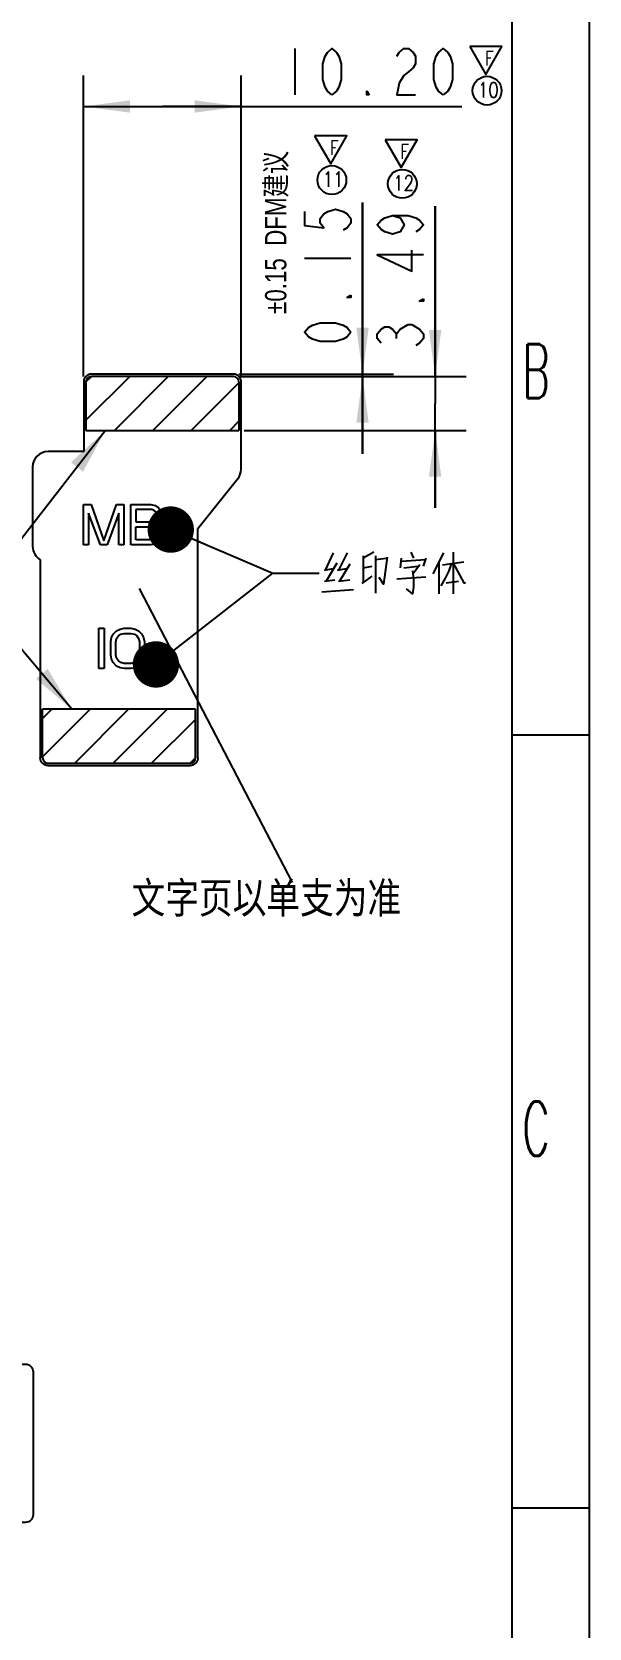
# Model space of a CAD drawing. Header units: millimetres. Extents: x 0 to 210, y 0 to 297.
# Drawn here: x 173.9 to 210, y 140.7 to 244 of the extents above; entities that cross this region are included whole.
import ezdxf
from ezdxf.enums import TextEntityAlignment as Align

# ---------------------------------------------------------------- set-up
doc = ezdxf.new("R2010")
doc.units = ezdxf.units.MM
doc.header["$LTSCALE"] = 19.36
doc.layers.get('0').update_dxf_attribs({"linetype": 'CONTINUOUS'})
doc.layers.add('susa-b_layer0', color=1, linetype='CONTINUOUS')
doc.layers.add('備註', color=1, linetype='CONTINUOUS')
doc.styles.get("Standard").update_dxf_attribs({"font": 'simplex.shx', "width": 0.8})
doc.dimstyles.new('DIMSTYLE_1', dxfattribs={"dimtxt": 3, "dimasz": 3, "dimexe": 2, "dimexo": 0.35, "dimgap": 0.75, "dimtad": 1, "dimzin": 0, "dimdsep": 46, "dimtxsty": 'Standard', "dimcen": 0.09, "dimazin": 0, "dimtp": 0.01, "dimtm": 0.01, "dimtfac": 1, "dimtofl": 0, "dimtmove": 0, "dimatfit": 3, "dimfxl": 0, "dimtolj": 1, "dimtzin": 0, "dimarcsym": 0})
doc.dimstyles.get("Standard").update_dxf_attribs({"dimtxt": 3, "dimasz": 3, "dimexe": 2, "dimexo": 0.35, "dimtad": 1, "dimzin": 0, "dimdsep": 46, "dimtxsty": 'Standard', "dimcen": 0.09, "dimazin": 0, "dimtol": 1, "dimtp": 0.01, "dimtm": 0.01, "dimtfac": 1, "dimtofl": 0, "dimtmove": 0, "dimatfit": 3, "dimfxl": 0, "dimtolj": 1, "dimtzin": 0, "dimarcsym": 0})

# ---------------------------------------------------------------- blocks, each defined once
blk = doc.blocks.new('_FILLED')
at = {"color": 0, "linetype": 'ByBlock'}
blk.add_solid([(0, 0), (-1, 0.133), (-1, -0.133)], dxfattribs=at)
blk = doc.blocks.new('*D911')
at = {"color": 2}
for p, q in [((177.27, 239.9), (177.27, 241.15)), ((187.47, 239.9), (187.47, 241.15)), ((177.27, 221.69), (177.27, 239.9)), ((187.47, 221.69), (187.47, 239.9)), ((177.27, 239.15), (182.37, 239.15)), ((187.47, 239.15), (182.37, 239.15)), ((182.37, 239.15), (201.75, 239.15))]:
    blk.add_line(p, q, dxfattribs=at)
at = {"color": 2, "xscale": 3, "yscale": 3, "zscale": 3, "rotation": 180}
blk.add_blockref('_FILLED', (177.27, 239.15), dxfattribs=at)
at = {"color": 2, "xscale": 3, "yscale": 3, "zscale": 3}
blk.add_blockref('_FILLED', (187.47, 239.15), dxfattribs=at)
blk = doc.blocks.new('*D1012')
at = {"color": 2}
for p, q in [((200.03, 221.69), (200.03, 232.7)), ((200.03, 232.7), (200.03, 219.95)), ((187.32, 221.69), (199.28, 221.69)), ((199.28, 221.69), (202.03, 221.69)), ((200.03, 213.2), (200.03, 219.95)), ((187.67, 218.2), (199.28, 218.2)), ((199.28, 218.2), (202.03, 218.2)), ((200.03, 218.2), (200.03, 213.2))]:
    blk.add_line(p, q, dxfattribs=at)
at = {"color": 2, "xscale": 3, "yscale": 3, "zscale": 3}
for p, rotation in [((200.03, 221.69), 270), ((200.03, 218.2), 90)]:
    blk.add_blockref('_FILLED', p, dxfattribs=dict(at, rotation=rotation))
blk = doc.blocks.new('*D1113')
at = {"color": 2}
for p, q in [((195.33, 221.84), (195.33, 232.95)), ((195.33, 232.95), (195.33, 221.77)), ((187.32, 221.84), (194.58, 221.84)), ((187.32, 221.69), (194.58, 221.69)), ((194.58, 221.84), (197.33, 221.84)), ((194.58, 221.69), (197.33, 221.69)), ((195.33, 216.69), (195.33, 221.77)), ((195.33, 221.69), (195.33, 216.69))]:
    blk.add_line(p, q, dxfattribs=at)
at = {"color": 2, "xscale": 3, "yscale": 3, "zscale": 3}
for p, rotation in [((195.33, 221.84), 270), ((195.33, 221.69), 90)]:
    blk.add_blockref('_FILLED', p, dxfattribs=dict(at, rotation=rotation))

msp = doc.modelspace()

# ---------------------------------------------------------------- linework, layer by layer
at = {"color": 2}
for p, q in [((210, 297.009), (210, 0.009)), ((190.951, 242.901), (190.951, 239.901)), ((191.58, 229.351), (194.58, 229.351)), ((197.526, 224.15), (197.526, 224.45)), ((177.423, 221.341), (177.773, 221.691)), ((177.423, 218.852), (180.262, 221.691)), ((179.261, 218.201), (182.751, 221.691)), ((181.75, 218.201), (185.24, 221.691)), ((184.239, 218.201), (187.323, 221.285)), ((186.728, 218.201), (187.323, 218.796)), ((193.43, 210.283), (192.915, 209.17)), ((193.658, 209.606), (192.972, 208.445)), ((194.344, 210.283), (193.772, 209.17)), ((196.058, 210.332), (195.372, 209.945)), ((195.372, 210.09), (195.372, 208.396)), ((196.172, 210.09), (196.172, 207.67)), ((196.172, 209.848), (196.858, 209.945)), ((197.83, 209.945), (197.772, 209.316)), ((197.83, 209.751), (199.429, 209.848)), ((198.458, 210.332), (198.63, 209.945)), ((199.429, 209.945), (199.258, 209.412)), ((200.572, 210.283), (199.887, 208.929)), ((200.287, 207.622), (200.287, 209.751)), ((200.515, 209.509), (201.887, 209.703)), ((201.201, 210.332), (201.201, 207.622)), ((192.858, 209.17), (193.43, 209.267)), ((192.858, 208.445), (193.544, 208.541)), ((193.715, 209.17), (194.287, 209.267)), ((193.772, 208.445), (194.515, 208.541)), ((194.515, 209.558), (193.83, 208.445)), ((195.315, 208.3), (195.944, 208.783)), ((195.372, 209.316), (195.944, 209.412)), ((197.544, 208.59), (199.429, 208.735)), ((198.001, 209.316), (198.915, 209.412)), ((199.03, 209.509), (198.63, 208.977)), ((192.687, 207.767), (194.744, 207.912)), ((200.744, 208.348), (201.544, 208.445)), ((174.613, 199.566), (175.207, 200.161)), ((174.613, 197.077), (177.697, 200.161)), ((176.696, 196.671), (180.186, 200.161)), ((179.185, 196.671), (182.675, 200.161)), ((181.674, 196.671), (184.513, 199.51)), ((205, 198.509), (210, 198.509)), ((184.163, 196.671), (184.513, 197.021)), ((205, 148.509), (210, 148.509))]:
    msp.add_line(p, q, dxfattribs=at)
at = {"color": 7}
for p, q in [((205, 292.009), (205, 5.009)), ((177.273, 221.341), (177.273, 216.834)), ((177.423, 221.341), (177.423, 218.201)), ((186.973, 221.841), (177.773, 221.841)), ((186.973, 221.691), (177.773, 221.691)), ((187.323, 221.341), (187.323, 218.201)), ((187.473, 215.693), (187.473, 221.341)), ((177.423, 218.201), (187.323, 218.201)), ((177.273, 216.834), (174.968, 216.834)), ((173.968, 215.834), (173.968, 210.697)), ((187.252, 215.067), (184.663, 211.841)), ((177.263, 210.79), (177.263, 213.41)), ((177.263, 213.41), (177.754, 213.41)), ((177.59, 212.852), (177.59, 210.79)), ((178.354, 210.79), (177.59, 212.852)), ((177.754, 213.41), (178.573, 211.068)), ((178.573, 211.068), (179.391, 213.41)), ((179.555, 212.852), (178.791, 210.79)), ((179.391, 213.41), (179.883, 213.41)), ((179.555, 210.79), (179.555, 212.852)), ((179.883, 213.41), (179.883, 210.79)), ((180.319, 210.79), (180.319, 213.41)), ((180.319, 213.41), (181.629, 213.41)), ((181.684, 213.075), (180.647, 213.075)), ((180.647, 213.075), (180.647, 212.295)), ((181.629, 213.41), (181.902, 213.354)), ((181.848, 213.019), (181.684, 213.075)), ((181.957, 212.908), (181.848, 213.019)), ((181.902, 213.354), (182.12, 213.187)), ((182.011, 212.741), (181.957, 212.908)), ((182.011, 212.629), (182.011, 212.741)), ((182.12, 213.187), (182.284, 212.964)), ((182.284, 212.964), (182.339, 212.796)), ((182.339, 212.796), (182.339, 212.574)), ((180.647, 212.295), (181.684, 212.295)), ((180.647, 211.96), (181.684, 211.96)), ((180.647, 211.124), (180.647, 211.96)), ((181.684, 212.295), (181.848, 212.351)), ((181.684, 211.96), (181.848, 211.905)), ((181.848, 212.351), (181.957, 212.462)), ((181.848, 211.905), (181.957, 211.793)), ((181.957, 212.462), (182.011, 212.629)), ((181.957, 211.793), (182.011, 211.626)), ((182.12, 212.183), (182.011, 212.128)), ((182.011, 212.128), (182.12, 212.072)), ((182.284, 212.406), (182.12, 212.183)), ((182.12, 212.072), (182.284, 211.849)), ((182.339, 212.574), (182.284, 212.406)), ((182.284, 211.849), (182.339, 211.682)), ((182.339, 211.682), (182.339, 211.403)), ((184.663, 197.021), (184.663, 211.841)), ((177.59, 210.79), (177.263, 210.79)), ((178.791, 210.79), (178.354, 210.79)), ((179.883, 210.79), (179.555, 210.79)), ((181.629, 210.79), (180.319, 210.79)), ((181.684, 211.124), (180.647, 211.124)), ((181.902, 210.845), (181.629, 210.79)), ((181.848, 211.18), (181.684, 211.124)), ((181.957, 211.291), (181.848, 211.18)), ((182.12, 211.013), (181.902, 210.845)), ((182.011, 211.459), (181.957, 211.291)), ((182.011, 211.626), (182.011, 211.459)), ((182.284, 211.236), (182.12, 211.013)), ((182.339, 211.403), (182.284, 211.236)), ((174.463, 209.834), (174.463, 197.021)), ((178.263, 205.41), (178.59, 205.41)), ((178.263, 202.79), (178.263, 205.41)), ((178.59, 205.41), (178.59, 202.79)), ((179.027, 204.518), (179.081, 204.796)), ((179.027, 203.682), (179.027, 204.518)), ((179.081, 204.796), (179.19, 205.019)), ((179.19, 205.019), (179.409, 205.242)), ((179.354, 204.518), (179.409, 204.741)), ((179.354, 203.682), (179.354, 204.518)), ((179.409, 205.242), (179.627, 205.354)), ((179.409, 204.741), (179.518, 204.908)), ((179.518, 204.908), (179.682, 205.019)), ((179.627, 205.354), (179.9, 205.41)), ((179.682, 205.019), (179.9, 205.075)), ((179.9, 205.41), (180.337, 205.41)), ((179.9, 205.075), (180.337, 205.075)), ((180.337, 205.41), (180.61, 205.354)), ((180.337, 205.075), (180.555, 205.019)), ((180.555, 205.019), (180.719, 204.908)), ((180.61, 205.354), (180.828, 205.242)), ((180.719, 204.908), (180.828, 204.741)), ((180.828, 205.242), (181.046, 205.019)), ((180.828, 204.741), (180.883, 204.518)), ((180.883, 204.518), (180.883, 203.682)), ((181.046, 205.019), (181.155, 204.796)), ((181.155, 204.796), (181.21, 204.518)), ((181.21, 204.518), (181.21, 203.682)), ((179.081, 203.403), (179.027, 203.682)), ((179.19, 203.18), (179.081, 203.403)), ((179.409, 203.459), (179.354, 203.682)), ((179.518, 203.291), (179.409, 203.459)), ((180.828, 203.459), (180.719, 203.291)), ((180.883, 203.682), (180.828, 203.459)), ((181.155, 203.403), (181.046, 203.18)), ((181.21, 203.682), (181.155, 203.403)), ((178.59, 202.79), (178.263, 202.79)), ((179.409, 202.957), (179.19, 203.18)), ((179.627, 202.845), (179.409, 202.957)), ((179.682, 203.18), (179.518, 203.291)), ((179.9, 202.79), (179.627, 202.845)), ((179.9, 203.124), (179.682, 203.18)), ((180.337, 203.124), (179.9, 203.124)), ((180.337, 202.79), (179.9, 202.79)), ((180.555, 203.18), (180.337, 203.124)), ((180.61, 202.845), (180.337, 202.79)), ((180.719, 203.291), (180.555, 203.18)), ((180.828, 202.957), (180.61, 202.845)), ((181.046, 203.18), (180.828, 202.957)), ((184.513, 200.161), (174.613, 200.161)), ((174.613, 197.021), (174.613, 200.161)), ((184.513, 197.021), (184.513, 200.161)), ((174.963, 196.671), (184.163, 196.671)), ((174.963, 196.521), (184.163, 196.521))]:
    msp.add_line(p, q, dxfattribs=at)
at = {"color": 2}
for points in [[(193.351, 239.901), (193.051, 240.151), (192.901, 240.401), (192.751, 240.901), (192.751, 241.901), (192.901, 242.401), (193.051, 242.651), (193.351, 242.901), (193.651, 242.651), (193.801, 242.401), (193.951, 241.901), (193.951, 240.901), (193.801, 240.401), (193.651, 240.151), (193.351, 239.901)], [(197.551, 242.401), (197.701, 242.651), (198.001, 242.901), (198.301, 242.901), (198.601, 242.651), (198.751, 242.401), (198.751, 241.901), (198.601, 241.651), (198.301, 241.401), (198.001, 241.151), (197.701, 240.651), (197.551, 239.901), (198.751, 239.901)], [(200.551, 239.901), (200.251, 240.151), (200.101, 240.401), (199.951, 240.901), (199.951, 241.901), (200.101, 242.401), (200.251, 242.651), (200.551, 242.901), (200.851, 242.651), (201.001, 242.401), (201.151, 241.901), (201.151, 240.901), (201.001, 240.401), (200.851, 240.151), (200.551, 239.901)], [(195.751, 239.901), (195.601, 239.901), (195.601, 240.151), (195.751, 239.901)], [(191.58, 232.351), (191.58, 231.451), (192.83, 231.301), (192.58, 231.601), (192.58, 231.901), (192.83, 232.201), (193.08, 232.351), (193.58, 232.501), (194.08, 232.351), (194.33, 232.201), (194.58, 231.901), (194.58, 231.601), (194.33, 231.301), (194.08, 231.151)], [(197.276, 232.1), (197.776, 231.95), (198.026, 231.5), (197.776, 231.05), (197.276, 230.9), (196.776, 231.05), (196.526, 231.2), (196.276, 231.5), (196.526, 231.8), (196.776, 231.95), (197.276, 232.1), (198.276, 232.1), (198.776, 231.95), (199.026, 231.8), (199.276, 231.5), (199.026, 231.2), (198.776, 231.05)], [(199.276, 229.55), (196.276, 229.55), (198.526, 228.5), (198.526, 229.85)], [(194.58, 226.951), (194.58, 226.801), (194.33, 226.801), (194.58, 226.951)], [(199.276, 226.7), (199.276, 226.55), (199.026, 226.55), (199.276, 226.7)], [(194.58, 224.551), (194.33, 224.251), (194.08, 224.101), (193.58, 223.951), (192.58, 223.951), (192.08, 224.101), (191.83, 224.251), (191.58, 224.551), (191.83, 224.851), (192.08, 225.001), (192.58, 225.151), (193.58, 225.151), (194.08, 225.001), (194.33, 224.851), (194.58, 224.551)], [(196.526, 223.85), (196.276, 224.15), (196.276, 224.45), (196.526, 224.75), (196.776, 224.9), (197.026, 224.9), (197.276, 224.75), (197.526, 224.45), (197.776, 224.75), (198.026, 224.9), (198.276, 225.05), (198.526, 225.05)], [(198.526, 225.05), (199.026, 224.75), (199.276, 224.45), (199.276, 224.15), (199.026, 223.85), (198.776, 223.7)], [(196.915, 209.993), (196.687, 208.251), (196.401, 208.687)], [(201.087, 209.606), (200.915, 209.122), (200.687, 208.638), (200.401, 208.154)], [(201.201, 209.606), (201.887, 208.348), (202.001, 208.348)], [(198.572, 209.122), (198.63, 208.59), (198.63, 208.058), (198.572, 207.622), (198.172, 207.961)]]:
    msp.add_lwpolyline(points, dxfattribs=at)
at = {"color": 7}
for points in [[(174.963, 196.521), (174.945, 196.521), (174.928, 196.522), (174.911, 196.524), (174.895, 196.526), (174.878, 196.528), (174.862, 196.531), (174.846, 196.535), (174.83, 196.539), (174.814, 196.544), (174.798, 196.549), (174.783, 196.554), (174.768, 196.56), (174.753, 196.567), (174.739, 196.574), (174.724, 196.581), (174.71, 196.589), (174.696, 196.598), (174.683, 196.607), (174.67, 196.616), (174.657, 196.625), (174.644, 196.635), (174.632, 196.646), (174.62, 196.656), (174.609, 196.667), (174.598, 196.679), (174.587, 196.691), (174.577, 196.703), (174.567, 196.715), (174.557, 196.728), (174.548, 196.741), (174.539, 196.755), (174.531, 196.769), (174.523, 196.783), (174.516, 196.797), (174.509, 196.812), (174.502, 196.826), (174.496, 196.842), (174.49, 196.857), (174.485, 196.872), (174.481, 196.888), (174.476, 196.904), (174.473, 196.92), (174.47, 196.937), (174.467, 196.953), (174.465, 196.97), (174.464, 196.987), (174.463, 197.004), (174.463, 197.021)], [(184.663, 197.021), (184.662, 197.004), (184.661, 196.987), (184.66, 196.97), (184.658, 196.953), (184.655, 196.937), (184.652, 196.92), (184.649, 196.904), (184.645, 196.888), (184.64, 196.872), (184.635, 196.857), (184.629, 196.842), (184.623, 196.826), (184.617, 196.812), (184.61, 196.797), (184.602, 196.783), (184.594, 196.769), (184.586, 196.755), (184.577, 196.741), (184.568, 196.728), (184.558, 196.715), (184.548, 196.703), (184.538, 196.691), (184.527, 196.679), (184.516, 196.667), (184.505, 196.656), (184.493, 196.646), (184.481, 196.635), (184.468, 196.625), (184.455, 196.616), (184.442, 196.607), (184.429, 196.598), (184.415, 196.589), (184.401, 196.581), (184.387, 196.574), (184.372, 196.567), (184.357, 196.56), (184.342, 196.554), (184.327, 196.549), (184.311, 196.544), (184.295, 196.539), (184.279, 196.535), (184.263, 196.531), (184.247, 196.528), (184.231, 196.526), (184.214, 196.524), (184.197, 196.522), (184.18, 196.521), (184.163, 196.521)]]:
    msp.add_lwpolyline(points, dxfattribs=at)
at = {"linetype": 'Continuous'}
msp.add_lwpolyline([(174.022, 148.089), (174.022, 157.289, 0.414365), (173.522, 157.789), (158.773, 157.789, -0.170771), (158.647, 157.833), (155.477, 160.379, 0.170765), (154.85, 160.599), (149.202, 160.599, 0.414218), (148.702, 160.099), (148.702, 150.899, 0.414219), (149.202, 150.399), (153.509, 150.399, -0.414223), (153.709, 150.199), (153.709, 148.094, 0.414215), (154.709, 147.094), (159.846, 147.094, 0.24029), (160.656, 147.507, -0.240069), (160.817, 147.589), (173.522, 147.589, 0.414366)], format="xyb", close=True, dxfattribs=at)
at = {"color": 7}
for centre, radius, start, end in [((177.773, 221.341), 0.5, 90, 180), ((177.773, 221.341), 0.35, 90, 180), ((186.973, 221.341), 0.5, 0, 90), ((186.973, 221.341), 0.35, 0, 90), ((174.968, 215.834), 1, 90, 180), ((186.473, 215.693), 1, 321.24051, 360), ((174.968, 210.697), 1, 180, 239.66865), ((174.963, 197.021), 0.35, 180, 270), ((184.163, 197.021), 0.35, 270, 360)]:
    msp.add_arc(centre, radius, start, end, dxfattribs=at)
at = {"layer": '備註'}
msp.add_line((180.874, 207.98), (190.767, 188.968), dxfattribs=at)
for points in [[(202.268, 243.028), (203.312, 241.22), (204.356, 243.028)], [(192.222, 237.247), (193.266, 235.439), (194.31, 237.247)], [(196.784, 237.003), (197.828, 235.195), (198.872, 237.003)]]:
    msp.add_lwpolyline(points, close=True, dxfattribs=at)
for centre in [(203.392, 240.172), (193.346, 234.392), (197.908, 234.148)]:
    msp.add_circle(centre, 0.933, dxfattribs=at)

# ---------------------------------------------------------------- texts
at = {"color": 2, "width": 0.56}
for s, p in [('B', (205.679, 220.287)), ('C', (205.679, 171.287))]:
    msp.add_text(s, height=3.5, dxfattribs=at).set_placement(p)
at = {"layer": 'susa-b_layer0', "linetype": 'Continuous', "insert": (180.371, 188.968), "char_height": 2, "width": 105.75163, "attachment_point": 1}
msp.add_mtext('{\\fPMingLiU|b0|i0|c136|p0;\\C1;文字页以单支为准}', dxfattribs=at)
at = {"layer": '備註', "width": 0.8}
for s, p in [('10', (203.473, 240.221)), ('11', (193.426, 234.441)), ('12', (197.988, 234.197))]:
    msp.add_text(s, height=0.9798, dxfattribs=at).set_placement(p, align=Align.MIDDLE_CENTER)
at = {"layer": '備註', "char_height": 0.933, "width": 1.61001, "attachment_point": 1}
for insert in [(203.25, 242.733), (193.203, 236.952), (197.765, 236.708)]:
    msp.add_mtext('F', dxfattribs=dict(at, insert=insert))
at = {"layer": '備註', "ltscale": 0.8, "insert": (189.016, 225.734), "char_height": 1.38, "width": 13.97212, "attachment_point": 1, "rotation": 90}
msp.add_mtext('{\\fPMingLiU|b0|i0|c136|p18;\\C1;%%P0.15  DFM建议}', dxfattribs=at)

# ---------------------------------------------------------------- dimensions: what is measured, and where the dimension line sits
at = {"color": 2}
dim = msp.add_linear_dim(base=(187.473, 239.151), p1=(177.273, 221.341), p2=(187.473, 221.341), text='10.20', dimstyle='DIMSTYLE_1', dxfattribs=at)
dim.commit()
dim.dimension.update_dxf_attribs({"geometry": '*D911', "text_midpoint": (189.751, 239.151), "dimtype": 160})
for base, p1, p2, text, picture, middle in [((195.33, 221.841), (186.973, 221.691), (186.973, 221.841), '0.15', '*D1113', (195.33, 223.351)), ((200.026, 221.691), (187.323, 218.201), (186.973, 221.691), '3.49', '*D1012', (200.026, 223.1))]:
    dim = msp.add_linear_dim(base=base, p1=p1, p2=p2, angle=90, text=text, dimstyle='DIMSTYLE_1', dxfattribs=at)
    dim.commit()
    dim.dimension.update_dxf_attribs({"geometry": picture, "text_midpoint": middle, "dimtype": 160})

# ---------------------------------------------------------------- leaders
for points, override in [([(178.683, 218.201), (170.342, 207.471), (167.342, 207.471)], {"dimtad": 0}), ([(182.912, 211.786), (189.515, 208.977), (192.515, 208.977)], {"dimtad": 0, "dimldrblk": 'DOT'}), ([(181.953, 203.064), (189.515, 208.977), (192.515, 208.977)], {"dimtad": 0, "dimldrblk": 'DOT'}), ([(176.503, 200.161), (170.342, 207.471), (167.342, 207.471)], {"dimtad": 0})]:
    msp.add_leader(points, dimstyle='Standard', override=override, dxfattribs=at)

doc.saveas('drawing.dxf')
